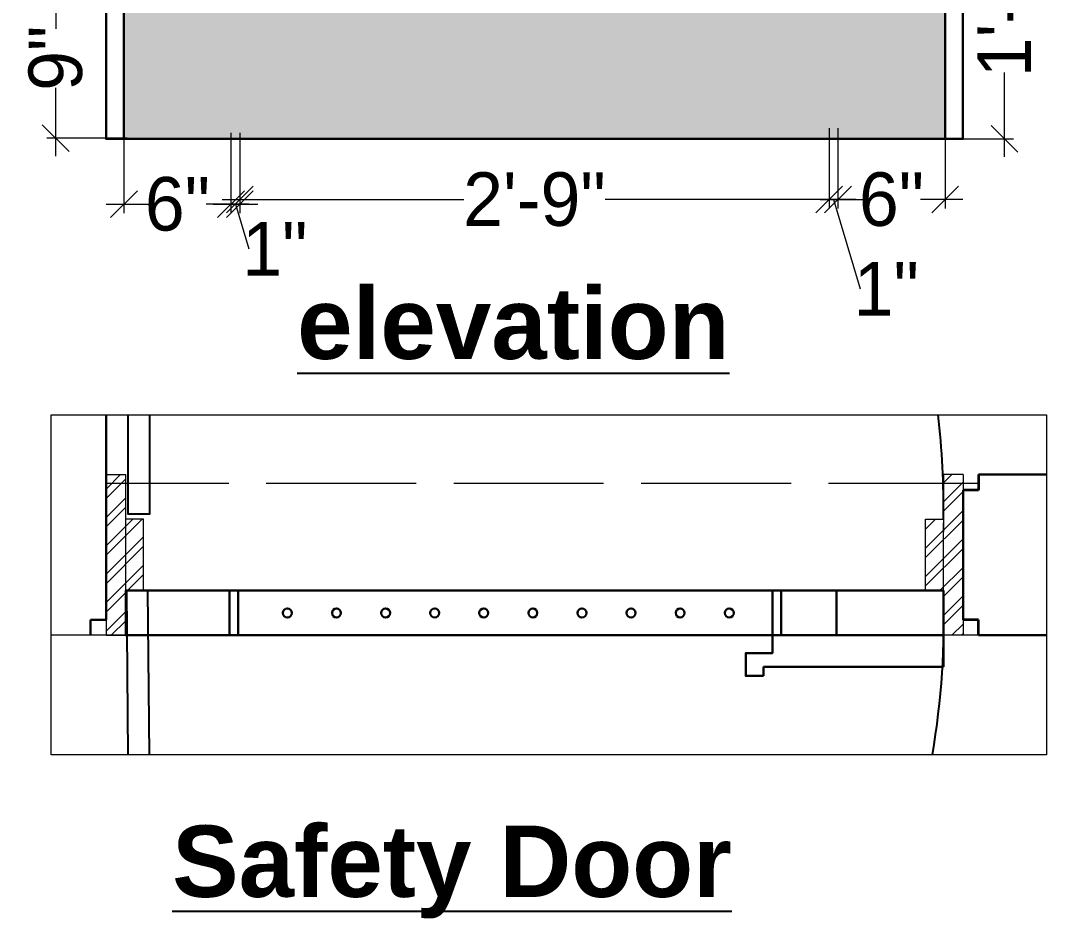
# Model space of a CAD drawing. Header units: millimetres. Extents: x 35877 to 3066687, y -650199 to -40525.
# Drawn here: x 148081.3 to 148138.8, y -180591.5 to -180541.2 of the extents above; entities that cross this region are included whole.
import ezdxf

# ---------------------------------------------------------------- set-up
doc = ezdxf.new("R2010")
doc.units = ezdxf.units.MM
doc.header["$MEASUREMENT"] = 0
doc.header["$PDMODE"] = 35
doc.linetypes.add('ACAD_ISO02W100', pattern=[15, 12, -3])
doc.linetypes.add('DASHED', pattern=[0.75, 0.5, -0.25])
doc.layers.get('Defpoints').update_dxf_attribs({"color": 220})
doc.layers.add('AR ELE-5', color=134, linetype='Continuous')
for name, color, linetype, lineweight in [('AR-Text', 250, 'Continuous', 13), ('AR-Wall', 7, 'Continuous', 35), ('COLUMN', 1, 'Continuous', 30), ('dim05', 1, 'Continuous', 13), ('el', 7, 'Continuous', 20), ('Elevation 4.5', 206, 'Continuous', 5), ('FIRST FLOOR ( DW_RAIL )', 7, 'Continuous', 9), ('FURNITURE', 32, 'Continuous', 9), ('furniture dimensions', 1, 'DASHED', 0), ('GROUND FLOOR', 7, 'Continuous', 9), ('GROUND FLOOR  ( PLINE )', 251, 'Continuous', 30), ('Text', 7, 'Continuous', 15), ('wall', 7, 'Continuous', 30)]:
    doc.layers.add(name, color=color, linetype=linetype, lineweight=lineweight)
doc.layers.add('hatch', color=253, linetype='Continuous', lineweight=0, transparency=0.4)
doc.styles.add('century g', font='GOTHIC.TTF')
doc.styles.get("Standard").update_dxf_attribs({"font": 'arial.ttf', "height": 6})
doc.dimstyles.new('Archana', dxfattribs={"dimtxt": 2, "dimasz": 0.75, "dimexe": 0.5, "dimexo": 0.5, "dimgap": 0, "dimtad": 0, "dimzin": 0, "dimdsep": 46, "dimlunit": 4, "dimtxsty": 'century g', "dimblk": 'OBLIQUE', "dimcen": 0, "dimdle": 1, "dimclrd": 256, "dimclre": 256, "dimclrt": 256, "dimadec": 0, "dimazin": 0, "dimtfac": 1, "dimtofl": 0, "dimtmove": 1, "dimatfit": 3, "dimfxl": 1, "dimfxlon": 1, "dimtolj": 1, "dimtzin": 0, "dimlwd": -1, "dimlwe": -1, "dimarcsym": 0})

# ---------------------------------------------------------------- blocks, each defined once
blk = doc.blocks.new('_Oblique')
at = {"layer": 'wall', "color": 0, "lineweight": -2}
blk.add_line((-0.5, -0.5), (0.5, 0.5), dxfattribs=at)
blk = doc.blocks.new('*D330')
at = {"layer": 'Defpoints', "color": 0, "linetype": 'Continuous', "lineweight": 0, "transparency": 16777216}
for p in [(148087.091, -180534.742), (148093.086, -180534.742), (148093.086, -180551.467)]:
    blk.add_point(p, dxfattribs=at)
at = {"layer": 'furniture dimensions', "color": 5, "linetype": 'ByBlock', "transparency": 16777216}
blk.add_line((148087.091, -180547.467), (148087.091, -180551.967), dxfattribs=at)
at = {"layer": 'furniture dimensions', "color": 5, "linetype": 'Continuous', "transparency": 16777216}
for p, q in [((148093.086, -180547.467), (148093.086, -180551.967)), ((148086.091, -180551.467), (148088.475, -180551.467)), ((148094.086, -180551.467), (148091.702, -180551.467))]:
    blk.add_line(p, q, dxfattribs=at)
at = {"layer": 'furniture dimensions', "color": 5, "linetype": 'Continuous', "transparency": 16777216, "xscale": 1.5, "yscale": 1.5, "zscale": 1.5, "rotation": 180}
blk.add_blockref('_Oblique', (148087.091, -180551.467), dxfattribs=at)
at = {"layer": 'furniture dimensions', "color": 5, "linetype": 'Continuous', "transparency": 16777216, "xscale": 1.5, "yscale": 1.5, "zscale": 1.5}
blk.add_blockref('_Oblique', (148093.086, -180551.467), dxfattribs=at)
at = {"layer": 'furniture dimensions', "linetype": 'Continuous', "lineweight": 0, "transparency": 16777216, "insert": (148090.088, -180551.467), "char_height": 3, "attachment_point": 5, "style": 'century g'}
blk.add_mtext('\\A1;6"', dxfattribs=at)
blk = doc.blocks.new('*D331')
at = {"layer": 'Defpoints', "color": 0, "linetype": 'Continuous', "lineweight": 0, "transparency": 16777216}
for p in [(148093.086, -180533.273), (148093.586, -180533.273), (148093.586, -180551.467)]:
    blk.add_point(p, dxfattribs=at)
at = {"layer": 'furniture dimensions', "color": 5, "linetype": 'ByBlock', "transparency": 16777216}
blk.add_line((148093.086, -180547.467), (148093.086, -180551.967), dxfattribs=at)
at = {"layer": 'furniture dimensions', "color": 5, "linetype": 'Continuous', "transparency": 16777216}
for p, q in [((148093.586, -180547.467), (148093.586, -180551.967)), ((148092.086, -180551.467), (148094.586, -180551.467)), ((148093.336, -180551.467), (148094.086, -180553.967))]:
    blk.add_line(p, q, dxfattribs=at)
at = {"layer": 'furniture dimensions', "color": 5, "linetype": 'Continuous', "transparency": 16777216, "xscale": 1.5, "yscale": 1.5, "zscale": 1.5, "rotation": 180}
blk.add_blockref('_Oblique', (148093.086, -180551.467), dxfattribs=at)
at = {"layer": 'furniture dimensions', "color": 5, "linetype": 'Continuous', "transparency": 16777216, "xscale": 1.5, "yscale": 1.5, "zscale": 1.5}
blk.add_blockref('_Oblique', (148093.586, -180551.467), dxfattribs=at)
at = {"layer": 'furniture dimensions', "linetype": 'Continuous', "lineweight": 0, "transparency": 16777216, "insert": (148095.543, -180553.967), "char_height": 3, "attachment_point": 5, "style": 'century g'}
blk.add_mtext('\\A1;1"', dxfattribs=at)
blk = doc.blocks.new('*D332')
at = {"layer": 'Defpoints', "color": 0, "linetype": 'Continuous', "lineweight": 0, "transparency": 16777216}
for p in [(148127.084, -180532.913), (148133.083, -180532.913), (148127.084, -180551.204)]:
    blk.add_point(p, dxfattribs=at)
at = {"layer": 'furniture dimensions', "color": 5, "linetype": 'Continuous', "transparency": 16777216}
for p, q in [((148127.084, -180547.204), (148127.084, -180551.704)), ((148126.084, -180551.204), (148128.47, -180551.204)), ((148134.083, -180551.204), (148131.696, -180551.204))]:
    blk.add_line(p, q, dxfattribs=at)
at = {"layer": 'furniture dimensions', "color": 5, "linetype": 'ByBlock', "transparency": 16777216}
blk.add_line((148133.083, -180547.204), (148133.083, -180551.704), dxfattribs=at)
at = {"layer": 'furniture dimensions', "color": 5, "linetype": 'Continuous', "transparency": 16777216, "xscale": 1.5, "yscale": 1.5, "zscale": 1.5, "rotation": 180}
blk.add_blockref('_Oblique', (148127.084, -180551.204), dxfattribs=at)
at = {"layer": 'furniture dimensions', "color": 5, "linetype": 'Continuous', "transparency": 16777216, "xscale": 1.5, "yscale": 1.5, "zscale": 1.5}
blk.add_blockref('_Oblique', (148133.083, -180551.204), dxfattribs=at)
at = {"layer": 'furniture dimensions', "linetype": 'Continuous', "lineweight": 0, "transparency": 16777216, "insert": (148130.083, -180551.204), "char_height": 3, "attachment_point": 5, "style": 'century g'}
blk.add_mtext('\\A1;6"', dxfattribs=at)
blk = doc.blocks.new('*D333')
at = {"layer": 'Defpoints', "color": 0, "linetype": 'Continuous', "lineweight": 0, "transparency": 16777216}
for p in [(148126.584, -180532.913), (148127.084, -180532.913), (148126.584, -180551.204)]:
    blk.add_point(p, dxfattribs=at)
at = {"layer": 'furniture dimensions', "color": 5, "linetype": 'Continuous', "transparency": 16777216}
for p, q in [((148126.584, -180547.204), (148126.584, -180551.704)), ((148128.084, -180551.204), (148125.584, -180551.204)), ((148126.834, -180551.204), (148128.334, -180556.204))]:
    blk.add_line(p, q, dxfattribs=at)
at = {"layer": 'furniture dimensions', "color": 5, "linetype": 'ByBlock', "transparency": 16777216}
blk.add_line((148127.084, -180547.204), (148127.084, -180551.704), dxfattribs=at)
at = {"layer": 'furniture dimensions', "color": 5, "linetype": 'Continuous', "transparency": 16777216, "xscale": 1.5, "yscale": 1.5, "zscale": 1.5, "rotation": 180}
blk.add_blockref('_Oblique', (148126.584, -180551.204), dxfattribs=at)
at = {"layer": 'furniture dimensions', "color": 5, "linetype": 'Continuous', "transparency": 16777216, "xscale": 1.5, "yscale": 1.5, "zscale": 1.5}
blk.add_blockref('_Oblique', (148127.084, -180551.204), dxfattribs=at)
at = {"layer": 'furniture dimensions', "linetype": 'Continuous', "lineweight": 0, "transparency": 16777216, "insert": (148129.791, -180556.204), "char_height": 3, "attachment_point": 5, "style": 'century g'}
blk.add_mtext('\\A1;1"', dxfattribs=at)
blk = doc.blocks.new('*D337')
at = {"layer": 'Defpoints', "color": 0, "linetype": 'Continuous', "lineweight": 0, "transparency": 16777216}
for p in [(148083.266, -180538.812), (148096.53, -180538.812), (148095.28, -180547.769)]:
    blk.add_point(p, dxfattribs=at)
at = {"layer": 'furniture dimensions', "color": 5, "linetype": 'Continuous', "transparency": 16777216}
for p, q in [((148083.266, -180537.812), (148083.266, -180541.638)), ((148087.266, -180538.812), (148082.766, -180538.812)), ((148083.266, -180548.769), (148083.266, -180544.942))]:
    blk.add_line(p, q, dxfattribs=at)
at = {"layer": 'furniture dimensions', "color": 5, "linetype": 'ByBlock', "transparency": 16777216}
blk.add_line((148087.266, -180547.769), (148082.766, -180547.769), dxfattribs=at)
at = {"layer": 'furniture dimensions', "color": 5, "linetype": 'Continuous', "transparency": 16777216, "xscale": 1.5, "yscale": 1.5, "zscale": 1.5}
for p, rotation in [((148083.266, -180538.812), 90), ((148083.266, -180547.769), 270)]:
    blk.add_blockref('_Oblique', p, dxfattribs=dict(at, rotation=rotation))
at = {"layer": 'furniture dimensions', "linetype": 'Continuous', "lineweight": 0, "transparency": 16777216, "insert": (148083.266, -180543.29), "char_height": 3, "attachment_point": 5, "rotation": 90, "style": 'century g'}
blk.add_mtext('\\A1;9"', dxfattribs=at)
blk = doc.blocks.new('*D340')
at = {"layer": 'Defpoints', "color": 0, "linetype": 'Continuous', "lineweight": 0, "transparency": 16777216}
for p in [(148133.083, -180532.913), (148133.083, -180547.812), (148136.411, -180547.812)]:
    blk.add_point(p, dxfattribs=at)
at = {"layer": 'furniture dimensions', "color": 5, "linetype": 'Continuous', "transparency": 16777216}
for p, q in [((148136.411, -180531.913), (148136.411, -180536.642)), ((148136.411, -180548.812), (148136.411, -180544.084)), ((148133.583, -180547.812), (148136.911, -180547.812))]:
    blk.add_line(p, q, dxfattribs=at)
at = {"layer": 'furniture dimensions', "color": 5, "linetype": 'ByBlock', "transparency": 16777216}
blk.add_line((148133.583, -180532.913), (148136.911, -180532.913), dxfattribs=at)
at = {"layer": 'furniture dimensions', "color": 5, "linetype": 'Continuous', "transparency": 16777216, "xscale": 1.5, "yscale": 1.5, "zscale": 1.5}
for p, rotation in [((148136.411, -180532.913), 90), ((148136.411, -180547.812), 270)]:
    blk.add_blockref('_Oblique', p, dxfattribs=dict(at, rotation=rotation))
at = {"layer": 'furniture dimensions', "linetype": 'Continuous', "lineweight": 0, "transparency": 16777216, "insert": (148136.411, -180540.363), "char_height": 3, "attachment_point": 5, "rotation": 90, "style": 'century g'}
blk.add_mtext('\\A1;1\'-3"', dxfattribs=at)
blk = doc.blocks.new('*D341')
at = {"layer": 'Defpoints', "color": 0, "linetype": 'Continuous', "lineweight": 0, "transparency": 16777216}
for p in [(148126.584, -180547.812), (148093.586, -180548.031), (148126.584, -180551.204)]:
    blk.add_point(p, dxfattribs=at)
at = {"layer": 'furniture dimensions', "color": 5, "linetype": 'Continuous', "transparency": 16777216}
for p, q in [((148126.584, -180548.312), (148126.584, -180551.704)), ((148092.586, -180551.204), (148106.13, -180551.204)), ((148127.584, -180551.204), (148114.041, -180551.204))]:
    blk.add_line(p, q, dxfattribs=at)
at = {"layer": 'furniture dimensions', "color": 5, "linetype": 'ByBlock', "transparency": 16777216}
blk.add_line((148093.586, -180548.531), (148093.586, -180551.704), dxfattribs=at)
at = {"layer": 'furniture dimensions', "color": 5, "linetype": 'Continuous', "transparency": 16777216, "xscale": 1.5, "yscale": 1.5, "zscale": 1.5, "rotation": 180}
blk.add_blockref('_Oblique', (148093.586, -180551.204), dxfattribs=at)
at = {"layer": 'furniture dimensions', "color": 5, "linetype": 'Continuous', "transparency": 16777216, "xscale": 1.5, "yscale": 1.5, "zscale": 1.5}
blk.add_blockref('_Oblique', (148126.584, -180551.204), dxfattribs=at)
at = {"layer": 'furniture dimensions', "linetype": 'Continuous', "lineweight": 0, "transparency": 16777216, "insert": (148110.085, -180551.204), "char_height": 3, "attachment_point": 5, "style": 'century g'}
blk.add_mtext('\\A1;2\'-9"', dxfattribs=at)

msp = doc.modelspace()

# ---------------------------------------------------------------- hatches: boundary and pattern name
at = {"layer": 'dim05', "lineweight": 0, "true_color": 0xa47149, "transparency": 33554630}
h = msp.add_hatch(color=35, dxfattribs=at)
h.dxf.hatch_style = 1
h.paths.add_polyline_path([(148133.076, -180455.853), (148087.084, -180455.853), (148087.092, -180547.812), (148133.084, -180547.812), (148133.083, -180532.913), (148127.084, -180532.913), (148127.084, -180535.812, -0.414214), (148124.084, -180538.812), (148096.086, -180538.812, -0.414214), (148093.086, -180535.812), (148093.086, -180466.818, -0.414214), (148096.086, -180463.818), (148124.084, -180463.818, -0.414214), (148127.084, -180466.818), (148127.084, -180493.714), (148133.079, -180493.714)])
at = {"layer": 'hatch', "lineweight": 0, "transparency": 33554687}
h = msp.add_hatch(dxfattribs=at)
h.set_pattern_fill('ANSI32', color=256, scale=3)
h.set_pattern_definition([(45, (-2168.7133, -599.4731), (-0.795495129, 0.795495129), []), (45, (-2168.183, -599.4731), (-0.795495129, 0.795495129), [])])
h.paths.add_polyline_path([(148086.092, -180566.618), (148087.192, -180566.618), (148087.192, -180569.818), (148087.192, -180573.618), (148087.192, -180575.618), (148086.092, -180575.618)])
h.paths.add_polyline_path([(148087.192, -180569.118), (148088.192, -180569.118), (148088.192, -180573.118), (148087.192, -180573.118)])
h = msp.add_hatch(dxfattribs=at)
h.set_pattern_fill('ANSI32', color=256, scale=3)
h.set_pattern_definition([(45, (-2167.2359, -599.4731), (-0.795495129, 0.795495129), []), (45, (-2166.7056, -599.4731), (-0.795495129, 0.795495129), [])])
h.paths.add_polyline_path([(148134.092, -180566.618), (148132.992, -180566.618), (148132.992, -180569.818), (148132.992, -180573.118), (148132.992, -180575.618), (148134.092, -180575.618)])
h.paths.add_polyline_path([(148132.992, -180569.318), (148132.992, -180569.118), (148131.992, -180569.118), (148131.992, -180573.118), (148132.992, -180573.118)])

# ---------------------------------------------------------------- linework, layer by layer
at = {"transparency": 33554687}
for points in [[(148088.524, -180563.263), (148088.524, -180568.842), (148087.324, -180568.842), (148087.324, -180563.263)], [(148088.517, -180582.311), (148088.427, -180573.118), (148087.227, -180573.118), (148087.317, -180582.311)]]:
    msp.add_lwpolyline(points, dxfattribs=at)
at = {"layer": 'AR ELE-5', "linetype": 'ByBlock', "ltscale": 15, "transparency": 33554687}
for centre, radius, start, end in [((148087.302, -180568.496), 45.694, 359.22004, 6.57603), ((148087.209, -180574.665), 45.809, 350.39222, 1.93587)]:
    msp.add_arc(centre, radius, start, end, dxfattribs=at)
at = {"layer": 'AR-Text', "ltscale": 10, "transparency": 33554687}
msp.add_lwpolyline([(148083.013, -180563.263), (148138.761, -180563.263), (148138.761, -180582.311), (148083.013, -180582.311)], close=True, dxfattribs=at)
at = {"layer": 'AR-Wall', "transparency": 33554687}
for p, q in [((148134.958, -180566.618), (148134.958, -180567.483)), ((148134.958, -180567.483), (148134.092, -180567.483)), ((148134.958, -180574.752), (148134.092, -180574.752)), ((148134.958, -180575.618), (148134.958, -180574.752))]:
    msp.add_line(p, q, dxfattribs=at)
at = {"layer": 'COLUMN', "transparency": 33554687}
for p, q in [((148085.226, -180575.618), (148085.226, -180574.752)), ((148085.226, -180574.752), (148086.092, -180574.752))]:
    msp.add_line(p, q, dxfattribs=at)
msp.add_lwpolyline([(148086.092, -180563.263), (148086.092, -180574.752)], dxfattribs=at)
at = {"layer": 'el', "color": 1, "ltscale": 10, "transparency": 33554687}
for p, q in [((148086.092, -180563.263), (148086.092, -180575.618)), ((148086.092, -180566.618), (148087.192, -180566.618)), ((148086.092, -180566.618), (148086.092, -180575.618)), ((148087.192, -180575.618), (148087.192, -180566.618)), ((148134.092, -180566.618), (148132.992, -180566.618)), ((148132.992, -180566.618), (148132.992, -180569.818)), ((148134.092, -180566.618), (148134.092, -180575.618)), ((148134.092, -180572.556), (148134.092, -180567.618)), ((148088.192, -180569.118), (148087.192, -180569.118)), ((148088.192, -180573.118), (148088.192, -180569.118)), ((148131.992, -180573.118), (148131.992, -180569.118)), ((148131.992, -180569.118), (148132.992, -180569.118)), ((148132.992, -180573.118), (148132.992, -180569.318)), ((148134.092, -180572.556), (148134.092, -180575.618)), ((148134.092, -180572.556), (148134.092, -180572.556)), ((148134.092, -180572.556), (148134.092, -180572.556)), ((148131.992, -180573.118), (148132.992, -180573.118)), ((148132.992, -180575.618), (148132.992, -180573.118)), ((148086.092, -180575.618), (148087.192, -180575.618)), ((148086.092, -180575.618), (148087.192, -180575.618)), ((148134.092, -180575.618), (148132.992, -180575.618))]:
    msp.add_line(p, q, dxfattribs=at)
at = {"layer": 'Elevation 4.5', "color": 18, "lineweight": 30, "true_color": 0x000000, "transparency": 33554687}
msp.add_line((148134.084, -180547.812), (148134.076, -180454.853), dxfattribs=at)
for points in [[(148134.076, -180454.853), (148086.084, -180454.853), (148086.092, -180547.812), (148134.084, -180547.812)], [(148092.994, -180573.118), (148093.494, -180573.118), (148093.494, -180575.618), (148092.994, -180575.618)], [(148123.408, -180573.118), (148123.908, -180573.118), (148123.908, -180575.618), (148123.408, -180575.618)]]:
    msp.add_lwpolyline(points, close=True, dxfattribs=at)
for centre in [(148096.244, -180574.368), (148098.994, -180574.368), (148101.744, -180574.368), (148104.494, -180574.368), (148107.243, -180574.368), (148109.993, -180574.368), (148112.743, -180574.368), (148115.493, -180574.368), (148118.243, -180574.368), (148120.992, -180574.368)]:
    msp.add_circle(centre, 0.25, dxfattribs=at)
at = {"layer": 'FIRST FLOOR ( DW_RAIL )', "lineweight": 0, "transparency": 33554687}
msp.add_line((148087.192, -180573.118), (148088.192, -180573.118), dxfattribs=at)
at = {"layer": 'FURNITURE', "lineweight": 30, "transparency": 33554687}
for p, q in [((148126.992, -180573.118), (148126.992, -180575.618)), ((148122.917, -180577.378), (148132.992, -180577.378)), ((148122.917, -180577.893), (148122.917, -180577.378))]:
    msp.add_line(p, q, dxfattribs=at)
for points in [[(148133.084, -180547.812), (148133.076, -180455.853), (148087.084, -180455.853), (148087.092, -180547.812)], [(148123.408, -180575.618), (148123.408, -180576.618), (148121.917, -180576.618), (148121.917, -180577.893), (148122.917, -180577.893)], [(148132.992, -180577.378), (148132.992, -180576.618), (148132.992, -180576.618), (148132.992, -180575.618)]]:
    msp.add_lwpolyline(points, dxfattribs=at)
msp.add_lwpolyline([(148132.992, -180573.118), (148087.192, -180573.118), (148087.192, -180575.618), (148132.992, -180575.618)], close=True, dxfattribs=at)
at = {"layer": 'GROUND FLOOR', "transparency": 33554687}
for p, q in [((148138.761, -180566.618), (148134.958, -180566.618)), ((148138.761, -180575.618), (148083.013, -180575.618))]:
    msp.add_line(p, q, dxfattribs=at)
at = {"layer": 'GROUND FLOOR', "linetype": 'ACAD_ISO02W100', "ltscale": 0.7, "transparency": 33554687}
msp.add_line((148134.958, -180567.118), (148086.092, -180567.118), dxfattribs=at)
at = {"layer": 'GROUND FLOOR  ( PLINE )', "transparency": 33554687}
for points in [[(148086.092, -180574.752), (148086.092, -180563.263)], [(148134.958, -180566.618), (148138.761, -180566.618)], [(148134.092, -180574.752), (148134.092, -180574.752), (148134.092, -180567.483)], [(148138.761, -180575.618), (148134.958, -180575.618)]]:
    msp.add_lwpolyline(points, dxfattribs=at)

# ---------------------------------------------------------------- texts
at = {"layer": 'Text', "lineweight": 25, "transparency": 33554687, "char_height": 4, "attachment_point": 5}
for s, insert in [('\\A1;{\\fArial|b1|i0|c0|p34;\\L\\C1;elevation}', (148108.9, -180558.168)), ('\\A1;{\\fArial|b1|i0|c0|p34;\\L\\C1;Safety Door}', (148105.466, -180588.881))]:
    msp.add_mtext(s, dxfattribs=dict(at, insert=insert)).dxf.unprotected_set("ltscale", 0)

# ---------------------------------------------------------------- dimensions: what is measured, and where the dimension line sits
at = {"layer": 'furniture dimensions', "color": 5, "linetype": 'Continuous', "lineweight": 0, "transparency": 33554687}
for base, p1, p2, picture, middle in [((148136.411, -180547.812), (148133.083, -180532.913), (148133.083, -180547.812), '*D340', (148136.411, -180540.363)), ((148083.266, -180538.812), (148095.28, -180547.769), (148096.53, -180538.812), '*D337', (148083.266, -180543.29))]:
    dim = msp.add_linear_dim(base=base, p1=p1, p2=p2, angle=90, dimstyle='Archana', override={"dimtxt": 3, "dimasz": 1.5, "dimdec": 0, "dimclrd": 5, "dimclre": 5, "dimfxl": 4}, dxfattribs=at)
    dim.commit()
    dim.dimension.update_dxf_attribs({"geometry": picture, "text_midpoint": middle})
dim = msp.add_linear_dim(base=(148093.586285989, -180551.467257947), p1=(148093.086285989, -180533.272762708), p2=(148093.586285989, -180533.272762708), dimstyle='Archana', override={"dimtxt": 3, "dimasz": 1.5, "dimdec": 0, "dimclrd": 5, "dimclre": 5, "dimfxl": 4}, dxfattribs=at)
dim.commit()
dim.dimension.update_dxf_attribs({"geometry": '*D331', "text_midpoint": (148094.086285989, -180553.967257947), "dimtype": 160})
for base, p1, p2, picture, middle in [((148126.583839348, -180551.203633591), (148127.083839348, -180532.913415156), (148126.583839348, -180532.913415156), '*D333', (148128.333839348, -180556.203633591)), ((148127.084, -180551.204), (148133.083, -180532.913), (148127.084, -180532.913), '*D332', (148130.083, -180551.204)), ((148093.086, -180551.467), (148087.091, -180534.742), (148093.086, -180534.742), '*D330', (148090.088, -180551.467)), ((148126.584, -180551.204), (148093.586, -180548.031), (148126.584, -180547.812), '*D341', (148110.085, -180551.204))]:
    dim = msp.add_linear_dim(base=base, p1=p1, p2=p2, dimstyle='Archana', override={"dimtxt": 3, "dimasz": 1.5, "dimdec": 0, "dimclrd": 5, "dimclre": 5, "dimfxl": 4}, dxfattribs=at)
    dim.commit()
    dim.dimension.update_dxf_attribs({"geometry": picture, "text_midpoint": middle})

doc.saveas('drawing.dxf')
